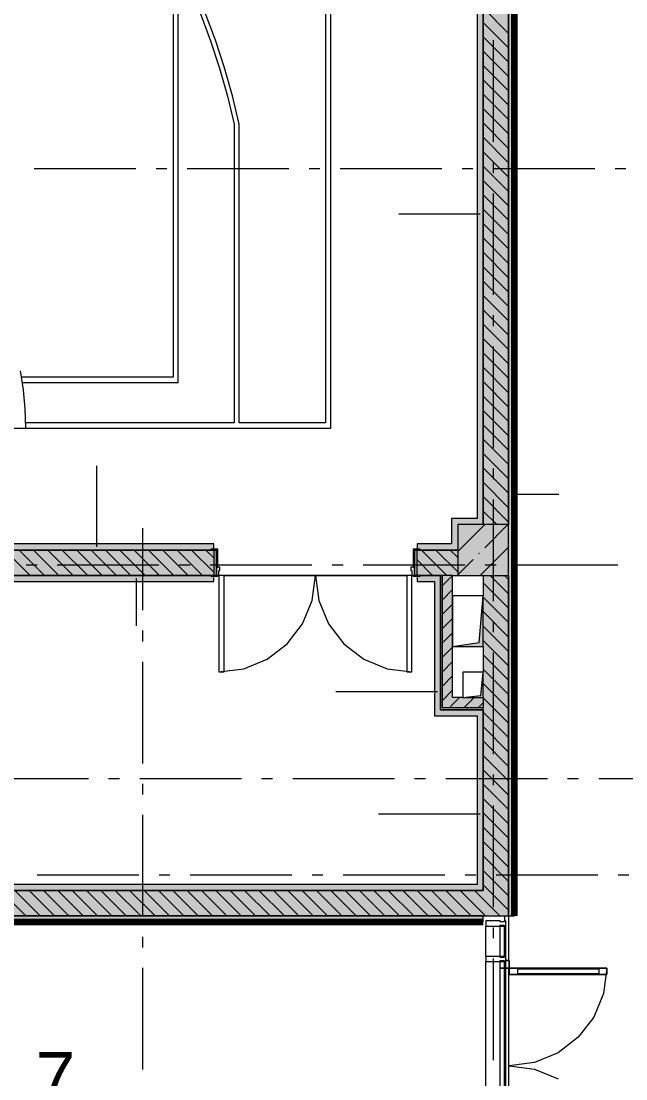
# Model space of a CAD drawing. Header units: millimetres. Extents: x -537608 to 253996, y -217170 to 186033.
# Drawn here: x -281458 to -275507, y -47004 to -36597 of the extents above; entities that cross this region are included whole.
import ezdxf

# ---------------------------------------------------------------- set-up
doc = ezdxf.new("R2010")
doc.units = ezdxf.units.MM
doc.layers.add('16) Лак 1.6м', color=160, linetype='Continuous', lineweight=90)
doc.layers.add('PDF _Геометрия', color=7, linetype='Continuous')
doc.layers.add('PDF _Текст', color=7, linetype='Continuous')
doc.layers.add('PDF _Сплошная заливка', color=7, linetype='Continuous', true_color=0xffffff)
doc.styles.add('PDF GOST-Common', font='arial.ttf')

msp = doc.modelspace()

# ---------------------------------------------------------------- hatches: boundary and pattern name
at = {"layer": 'PDF _Сплошная заливка', "transparency": 33554559}
h = msp.add_hatch(color=256, dxfattribs=at)
h.paths.add_polyline_path([(-276661.3528, -42060.6668), (-276661.764, -42050.6663), (-276911.3516, -42050.6663), (-276911.3516, -42060.6668)], flags=0)
h.paths.add_polyline_path([(-276680.4968, -41550.6664), (-276661.3528, -41550.6664), (-276661.3528, -36000.6642), (-276911.3516, -36000.6642), (-276911.3516, -41550.6664), (-276682.3914, -41550.6664)], flags=0)
h.paths.add_polyline_path([(-276911.3516, -35400.6659), (-276661.3528, -35400.6659), (-276661.3528, -30000.6644), (-276911.3516, -30000.6644), (-276911.3516, -35345.0422)], flags=0)
h.paths.add_polyline_path([(-276661.3528, -29400.664), (-276661.3528, -24000.6624), (-276911.3516, -24000.6624), (-276911.3516, -29400.664), (-276670.195, -29400.664)], flags=0)
h.paths.add_polyline_path([(-276852.9743, -23400.662), (-276661.3528, -23400.662), (-276661.3528, -21410.6625), (-276911.3516, -21411.1604), (-276911.3516, -23400.662)], flags=0)
h.paths.add_polyline_path([(-276661.3528, -21350.6613), (-276661.3528, -18000.6618), (-276911.3516, -18000.6618), (-276911.3516, -21350.6613)], flags=0)
h.paths.add_polyline_path([(-276661.3528, -17400.6608), (-276661.3528, -11950.6591), (-276911.3516, -11950.6591), (-276911.3516, -17400.6608)], flags=0)
at = {"layer": 'PDF _Сплошная заливка', "true_color": 0xff7d7d, "transparency": 33554559}
for points in [[(-276661.3528, -45400.6677), (-276601.352, -45400.6677), (-276601.352, -29180.6643), (-276661.3528, -29180.6643), (-276661.3528, -45312.8143)], [(-276971.3524, -41550.6664), (-276911.3516, -41550.6664), (-276911.3516, -36000.6642), (-276971.3524, -36000.6642), (-276971.3524, -41490.6656)], [(-276971.3524, -43432.9686), (-276911.3516, -43432.9686), (-276911.3516, -43372.9679), (-277331.3522, -43372.9679), (-277331.3522, -43432.9686)], [(-276971.3524, -45150.6667), (-276971.3524, -45090.6681), (-287701.3543, -45090.6681), (-287701.3543, -45150.6667), (-277845.4411, -45150.6667)], [(-276911.3516, -45460.6684), (-276911.3516, -45400.6677), (-288411.3534, -45400.6677), (-288411.3534, -45460.6684), (-277845.4411, -45460.6684)]]:
    msp.add_hatch(color=11, dxfattribs=at).paths.add_polyline_path(points)
at = {"layer": 'PDF _Сплошная заливка', "transparency": 33554559}
h = msp.add_hatch(color=256, dxfattribs=at)
h.paths.add_polyline_path([(-277161.3528, -42050.6663), (-277161.3528, -41800.6674), (-277561.3523, -41800.6674), (-277561.3523, -42050.6663), (-277211.3508, -42050.6663)], flags=0)
h.paths.add_polyline_path([(-279561.3522, -42050.6663), (-279561.3522, -41800.6674), (-282511.3541, -41800.6674), (-282511.3541, -42050.6663), (-279591.3515, -42050.6663)], flags=0)
h.paths.add_polyline_path([(-283131.3533, -42050.6663), (-283011.354, -42050.6663), (-283011.354, -41800.6674), (-287911.3535, -41800.6674), (-287911.3535, -42050.6663), (-286225.222, -42050.6663)], flags=0)
h.paths.add_polyline_path([(-288411.3534, -42050.6663), (-288411.3534, -41800.6674), (-288561.3541, -41800.6674), (-288561.3541, -42050.6663), (-288531.3548, -42050.6663)], flags=0)
h.paths.add_polyline_path([(-290591.3554, -42050.6663), (-290561.354, -42050.6663), (-290561.354, -41800.6674), (-290911.3555, -41800.6674), (-290911.3555, -42050.6663), (-290834.1032, -42050.6663)], flags=0)
at = {"layer": 'PDF _Сплошная заливка', "true_color": 0xff7d7d, "transparency": 33554559}
h = msp.add_hatch(color=11, dxfattribs=at)
h.paths.add_polyline_path([(-277161.3528, -41800.6674), (-277161.3528, -41740.6667), (-277561.3523, -41740.6667), (-277561.3523, -41792.6671), (-277531.3509, -41795.3733), (-277531.3509, -41800.6674)], flags=0)
h.paths.add_polyline_path([(-279591.3515, -41800.6674), (-279591.3515, -41792.6671), (-279561.3522, -41792.6671), (-279561.3522, -41740.6667), (-282511.3541, -41740.6667), (-282511.3541, -41800.6674), (-281197.3543, -41800.6674)], flags=0)
h = msp.add_hatch(color=11, dxfattribs=at)
h.paths.add_polyline_path([(-277331.3522, -42110.667), (-277331.3522, -42050.6663), (-277531.3509, -42050.6663), (-277531.3509, -42058.6667), (-277561.3523, -42058.6667), (-277561.3523, -42110.667), (-277391.3529, -42110.667)], flags=0)
h.paths.add_polyline_path([(-279591.3515, -42110.667), (-279561.3522, -42110.667), (-279561.3522, -42058.6667), (-279591.3515, -42058.6667), (-279591.3515, -42050.6663), (-282581.3531, -42050.6663), (-282581.3531, -42110.667), (-281197.3543, -42110.667)], flags=0)
at = {"layer": 'PDF _Сплошная заливка', "transparency": 33554559}
for points in [[(-277331.3522, -43372.9679), (-277311.3512, -43372.9679), (-277311.3512, -42050.6663), (-277331.3522, -42050.6663), (-277331.3522, -42464.8797)], [(-277311.3512, -43352.9669), (-277211.3508, -43352.9669), (-277211.3508, -42050.6663), (-277311.3512, -42050.6663), (-277311.3512, -42750.6672)], [(-277111.3525, -43352.9669), (-276911.3516, -43352.9669), (-276911.3516, -43252.9665), (-277211.3508, -43252.9665), (-277211.3508, -43352.9669)], [(-276911.3516, -43372.9679), (-276911.3516, -43352.9669), (-277311.3512, -43352.9669), (-277311.3512, -43372.9679), (-277211.3508, -43372.9679)], [(-276911.3516, -45400.6677), (-276911.3516, -45150.6667), (-288161.3545, -45150.6667), (-288161.3545, -45400.6677), (-277845.4411, -45400.6677)]]:
    msp.add_hatch(color=256, dxfattribs=at).paths.add_polyline_path(points)

# ---------------------------------------------------------------- linework, layer by layer
at = {"layer": '16) Лак 1.6м'}
for p, q in [((-276601.352, -45400.6677), (-276601.352, -29180.6643)), ((-288411.3534, -45460.6684), (-276911.3516, -45460.6684))]:
    msp.add_line(p, q, dxfattribs=at)
at = {"layer": 'PDF _Геометрия', "color": 9, "lineweight": 9, "true_color": 0xc0c0c0}
for p, q in [((-278461.3023, -26625.1785), (-278461.3023, -40550.182)), ((-278411.3021, -40600.1822), (-278411.3021, -26625.1785)), ((-279961.3023, -35945.0749), (-279961.3023, -40100.9293)), ((-279911.3021, -40150.9295), (-279911.3021, -36042.8212)), ((-279694.5125, -36523.972), (-279593.991, -36789.976)), ((-279544.7228, -36782.6925), (-279645.7222, -36514.301)), ((-279593.991, -36789.976), (-279504.8436, -37060.0017)), ((-279455.218, -37055.1317), (-279544.7228, -36782.6925)), ((-279504.8436, -37060.0017), (-279427.2339, -37333.569)), ((-279377.3629, -37331.1276), (-279455.218, -37055.1317)), ((-279427.2339, -37333.569), (-279361.3018, -37610.1806)), ((-279311.3016, -37610.1806), (-279377.3629, -37331.1276)), ((-279361.3018, -37610.1806), (-279361.3018, -40550.182)), ((-279311.3016, -40550.182), (-279311.3016, -37610.1806)), ((-281434.9587, -40224.1816), (-281464.4412, -40038.0372)), ((-279961.3023, -40100.9293), (-281454.4795, -40100.9293)), ((-281446.5588, -40150.9295), (-279911.3021, -40150.9295)), ((-281417.2226, -40411.8094), (-281434.9587, -40224.1816)), ((-281411.302, -40600.1822), (-281417.2226, -40411.8094)), ((-279361.3018, -40550.182), (-281412.8737, -40550.182)), ((-278461.3023, -40550.182), (-279311.3016, -40550.182)), ((-290411.3038, -40600.1822), (-281411.302, -40600.1822)), ((-281411.302, -40600.1822), (-278411.3021, -40600.1822)), ((-279461.3518, -42050.6663), (-277661.3527, -42050.6663)), ((-277661.3527, -42050.6663), (-279461.3518, -42050.6663)), ((-276696.3512, -45450.6679), (-276696.3512, -45400.6677)), ((-276661.3528, -45400.6677), (-276661.3528, -45840.8457)), ((-276661.3528, -45915.8461), (-276661.3528, -47835.8465))]:
    msp.add_line(p, q, dxfattribs=at)
at = {"layer": 'PDF _Геометрия', "lineweight": 9}
for p, q in [((-276911.3516, -36000.6642), (-276911.3516, -41550.6664)), ((-276911.3516, -41550.6664), (-276911.3516, -36000.6642)), ((-276661.3528, -41550.6664), (-276661.3528, -36000.6642)), ((-276661.3528, -36000.6642), (-276661.3528, -41550.6664)), ((-276971.3524, -36060.6648), (-276971.3524, -41490.6656)), ((-276661.3528, -36717.1631), (-276911.3516, -36467.1621)), ((-276661.3528, -36858.5842), (-276911.3516, -36608.5832)), ((-276661.3528, -37000.0053), (-276911.3516, -36750.0043)), ((-276661.3528, -37141.4264), (-276911.3516, -36891.4254)), ((-276661.3528, -37282.8475), (-276911.3516, -37032.8465)), ((-276661.3528, -37424.2687), (-276911.3516, -37174.2698)), ((-276661.3528, -37565.6898), (-276911.3516, -37315.6909)), ((-276661.3528, -37707.1109), (-276911.3516, -37457.112)), ((-276661.3528, -37848.5342), (-276911.3516, -37598.5331)), ((-276661.3528, -37989.9553), (-276911.3516, -37739.9543)), ((-276661.3528, -38131.3764), (-276911.3516, -37881.3754)), ((-276661.3528, -38272.7975), (-276911.3516, -38022.7965)), ((-276661.3528, -38414.2186), (-276911.3516, -38164.2176)), ((-276661.3528, -38555.6398), (-276911.3516, -38305.6409)), ((-276941.3509, -38495.0212), (-277741.3522, -38495.0212)), ((-276661.3528, -38697.0609), (-276911.3516, -38447.062)), ((-276661.3528, -38838.482), (-276911.3516, -38588.4831)), ((-276661.3528, -38979.9053), (-276911.3516, -38729.9042)), ((-276661.3528, -39121.3264), (-276911.3516, -38871.3253)), ((-276661.3528, -39262.7475), (-276911.3516, -39012.7464)), ((-276661.3528, -39404.1687), (-276911.3516, -39154.1676)), ((-276661.3528, -39545.5898), (-276911.3516, -39295.5908)), ((-276661.3528, -39687.0109), (-276911.3516, -39437.0119)), ((-276661.3528, -39828.432), (-276911.3516, -39578.4331)), ((-276661.3528, -39969.8531), (-276911.3516, -39719.8542)), ((-276661.3528, -40111.2764), (-276911.3516, -39861.2753)), ((-276661.3528, -40252.6975), (-276911.3516, -40002.6964)), ((-276661.3528, -40394.1186), (-276911.3516, -40144.1175)), ((-276661.3528, -40535.5397), (-276911.3516, -40285.5386)), ((-276661.3528, -40676.9609), (-276911.3516, -40426.9619)), ((-276661.3528, -40818.382), (-276911.3516, -40568.383)), ((-276661.3528, -40959.8031), (-276911.3516, -40709.8041)), ((-276661.3528, -41101.2242), (-276911.3516, -40851.2253)), ((-280714.4574, -41770.666), (-280714.4574, -40970.6669)), ((-276661.3528, -41242.6475), (-276911.3516, -40992.6464)), ((-276661.3528, -41384.0686), (-276911.3516, -41134.0675)), ((-276661.3528, -41525.4897), (-276911.3516, -41275.4886)), ((-276631.3513, -41252.2755), (-276165.2022, -41252.2755)), ((-276777.5951, -41550.6664), (-276911.3516, -41416.9097)), ((-277161.3528, -41490.6656), (-277221.3513, -41490.6656)), ((-277221.3513, -41490.6656), (-277221.3513, -41740.6667)), ((-276971.3524, -41490.6656), (-277161.3528, -41490.6656)), ((-277161.3528, -41816.61), (-276895.4091, -41550.6664)), ((-276661.3528, -41550.6664), (-277161.3528, -41550.6664)), ((-277161.3528, -41550.6664), (-277161.3528, -42050.6663)), ((-277124.0076, -41551.168), (-277123.5081, -41550.6664)), ((-276895.9106, -41779.267), (-276667.31, -41550.6664)), ((-276661.3528, -42050.6663), (-276661.3528, -41550.6664)), ((-279591.3515, -41800.6674), (-282511.3541, -41800.6674)), ((-282511.3541, -41800.6674), (-279591.3515, -41800.6674)), ((-279561.3522, -41740.6667), (-282451.3534, -41740.6667)), ((-281368.7661, -42050.6663), (-281618.765, -41800.6674)), ((-281227.345, -42050.6663), (-281477.3439, -41800.6674)), ((-281085.9239, -42050.6663), (-281335.9228, -41800.6674)), ((-280944.5006, -42050.6663), (-281194.5016, -41800.6674)), ((-280803.0795, -42050.6663), (-281053.0805, -41800.6674)), ((-280661.6583, -42050.6663), (-280911.6594, -41800.6674)), ((-280520.2372, -42050.6663), (-280770.2383, -41800.6674)), ((-280378.8161, -42050.6663), (-280628.8172, -41800.6674)), ((-280237.395, -42050.6663), (-280487.3939, -41800.6674)), ((-280095.9738, -42050.6663), (-280345.9728, -41800.6674)), ((-279954.5527, -42050.6663), (-280204.5517, -41800.6674)), ((-279813.1295, -42050.6663), (-280063.1306, -41800.6674)), ((-279671.7083, -42050.6663), (-279921.7095, -41800.6674)), ((-279561.3522, -42019.6013), (-279780.2883, -41800.6674)), ((-279561.3522, -41878.1802), (-279638.8672, -41800.6674)), ((-279521.3525, -41792.6671), (-279591.3515, -41792.6671)), ((-279591.3515, -41792.6671), (-279591.3515, -41800.6674)), ((-279591.3515, -41800.6674), (-279521.3525, -41800.6674)), ((-279561.3522, -41792.6671), (-279561.3522, -41740.6667)), ((-279536.3521, -41800.6674), (-279561.3522, -41800.6674)), ((-279561.3522, -41800.6674), (-279561.3522, -42050.6663)), ((-279536.3521, -42050.6663), (-279536.3521, -41800.6674)), ((-279521.3525, -41800.6674), (-279536.3521, -41800.6674)), ((-279536.3521, -41800.6674), (-279536.3521, -41970.6668)), ((-279521.3525, -41800.6674), (-279521.3525, -41792.6671)), ((-279521.3525, -41970.6668), (-279521.3525, -41800.6674)), ((-277601.352, -41792.6671), (-277601.352, -41800.6674)), ((-277531.3509, -41792.6671), (-277601.352, -41792.6671)), ((-277601.352, -41800.6674), (-277601.352, -41970.6668)), ((-277586.3524, -41800.6674), (-277601.352, -41800.6674)), ((-277601.352, -41800.6674), (-277531.3509, -41800.6674)), ((-277586.3524, -41800.6674), (-277586.3524, -42050.6663)), ((-277561.3523, -41800.6674), (-277586.3524, -41800.6674)), ((-277586.3524, -41970.6668), (-277586.3524, -41800.6674)), ((-277221.3513, -41740.6667), (-277561.3523, -41740.6667)), ((-277561.3523, -41740.6667), (-277561.3523, -41792.6671)), ((-277561.3523, -42050.6663), (-277561.3523, -41800.6674)), ((-277531.3509, -41800.6674), (-277531.3509, -41792.6671)), ((-277161.3528, -41800.6674), (-277531.3509, -41800.6674)), ((-277531.3509, -41800.6674), (-277161.3528, -41800.6674)), ((-277267.5451, -42050.6663), (-277517.5461, -41800.6674)), ((-277161.3528, -42015.4397), (-277376.125, -41800.6674)), ((-277161.3528, -41874.0186), (-277234.7017, -41800.6674)), ((-276952.9338, -41836.2902), (-276948.193, -41831.5494)), ((-276939.213, -42050.6663), (-276661.3528, -41772.806)), ((-277408.9662, -42050.6663), (-277561.3523, -41898.2824)), ((-277161.3528, -42044.7091), (-277009.9591, -41893.3155)), ((-279501.3515, -41970.6668), (-279536.3521, -41970.6668)), ((-279536.3521, -41970.6668), (-279536.3521, -42050.6663)), ((-279536.3521, -41970.6668), (-279521.3525, -41970.6668)), ((-279511.352, -42050.6663), (-279511.352, -42000.6661)), ((-279511.352, -42000.6661), (-279501.3515, -42000.6661)), ((-279501.3515, -42000.6661), (-279501.3515, -41970.6668)), ((-277586.3524, -41970.6668), (-277621.3529, -41970.6668)), ((-277621.3529, -41970.6668), (-277621.3529, -42000.6661)), ((-277621.3529, -42000.6661), (-277611.3525, -42000.6661)), ((-277611.3525, -42000.6661), (-277611.3525, -42050.6663)), ((-277601.352, -41970.6668), (-277586.3524, -41970.6668)), ((-277586.3524, -42050.6663), (-277586.3524, -41970.6668)), ((-277550.3873, -42050.6663), (-277561.3523, -42039.7035)), ((-276667.8116, -42007.3639), (-276661.3528, -42000.9051)), ((-282581.3531, -42110.667), (-279561.3522, -42110.667)), ((-282511.3541, -42050.6663), (-279591.3515, -42050.6663)), ((-279591.3515, -42050.6663), (-282511.3541, -42050.6663)), ((-280327.1301, -42080.6656), (-280327.1301, -42546.8168)), ((-279521.3525, -42050.6663), (-279591.3515, -42050.6663)), ((-279591.3515, -42050.6663), (-279591.3515, -42058.6667)), ((-279591.3515, -42058.6667), (-279521.3525, -42058.6667)), ((-279561.3522, -42050.6663), (-279536.3521, -42050.6663)), ((-279561.3522, -42110.667), (-279561.3522, -42058.6667)), ((-279536.3521, -42050.6663), (-279511.352, -42050.6663)), ((-279521.3525, -42058.6667), (-279521.3525, -42050.6663)), ((-279461.3518, -42050.6663), (-279511.352, -42050.6663)), ((-279511.352, -42050.6663), (-279511.352, -43000.6661)), ((-279461.3518, -43000.6661), (-279461.3518, -42050.6663)), ((-278593.7219, -42296.5445), (-278561.3523, -42050.6663)), ((-278561.3523, -42050.6663), (-278528.9826, -42296.5445)), ((-277611.3525, -42050.6663), (-277661.3527, -42050.6663)), ((-277661.3527, -42050.6663), (-277661.3527, -43000.6661)), ((-277611.3525, -43000.6661), (-277611.3525, -42050.6663)), ((-277611.3525, -42050.6663), (-277586.3524, -42050.6663)), ((-277601.352, -42050.6663), (-277601.352, -42058.6667)), ((-277531.3509, -42050.6663), (-277601.352, -42050.6663)), ((-277601.352, -42058.6667), (-277531.3509, -42058.6667)), ((-277586.3524, -42050.6663), (-277561.3523, -42050.6663)), ((-277561.3523, -42058.6667), (-277561.3523, -42110.667)), ((-277561.3523, -42110.667), (-277391.3529, -42110.667)), ((-277531.3509, -42050.6663), (-277331.3522, -42050.6663)), ((-277331.3522, -42050.6663), (-277531.3509, -42050.6663)), ((-277531.3509, -42058.6667), (-277531.3509, -42050.6663)), ((-277391.3529, -42110.667), (-277391.3529, -43432.9686)), ((-277331.3522, -42050.6663), (-277331.3522, -42110.667)), ((-277331.3522, -42110.667), (-277331.3522, -42050.6663)), ((-277311.3512, -42050.6663), (-277331.3522, -42050.6663)), ((-277331.3522, -42110.667), (-277331.3522, -43372.9679)), ((-277331.3522, -43372.9679), (-277331.3522, -42110.667)), ((-277311.3512, -42149.2415), (-277212.7782, -42050.6663)), ((-277311.3512, -43352.9669), (-277311.3512, -42050.6663)), ((-277211.3508, -42050.6663), (-277311.3512, -42050.6663)), ((-277211.3508, -43252.9665), (-277211.3508, -42050.6663)), ((-277211.3508, -42050.6663), (-277161.3528, -42050.6663)), ((-277161.3528, -42050.6663), (-276661.3528, -42050.6663)), ((-276911.3516, -42050.6663), (-276911.3516, -42060.6668)), ((-276911.3516, -42060.6668), (-276911.3516, -42250.6672)), ((-276661.3528, -42374.0186), (-276911.3516, -42124.0175)), ((-276833.2812, -42060.6668), (-276843.2817, -42050.6663)), ((-276661.3528, -42232.5953), (-276833.2812, -42060.6668)), ((-276691.8601, -42060.6668), (-276701.8606, -42050.6663)), ((-276661.3528, -42091.1742), (-276691.8601, -42060.6668)), ((-276661.3528, -42060.6668), (-276661.3528, -42050.6663)), ((-276661.3528, -42050.6663), (-276661.3528, -42060.6668)), ((-276661.3528, -45400.6677), (-276661.3528, -42060.6668)), ((-276661.3528, -42060.6668), (-276661.3528, -45400.6677)), ((-277311.3512, -42290.6626), (-277211.3508, -42190.6622)), ((-278688.6284, -42525.6662), (-278593.7219, -42296.5445)), ((-278528.9826, -42296.5445), (-278434.0761, -42525.6662)), ((-277311.3512, -42432.0838), (-277211.3508, -42332.0833)), ((-276661.3528, -42515.4397), (-276911.3516, -42265.4386)), ((-276661.3528, -42656.8608), (-276911.3516, -42406.8598)), ((-278839.6001, -42722.4183), (-278688.6284, -42525.6662)), ((-278434.0761, -42525.6662), (-278283.1044, -42722.4183)), ((-277311.3512, -42573.5049), (-277211.3508, -42473.5044)), ((-276661.3528, -42798.2819), (-276911.3516, -42548.2809)), ((-277311.3512, -42714.926), (-277211.3508, -42614.9255)), ((-279036.3521, -42873.3921), (-278839.6001, -42722.4183)), ((-278283.1044, -42722.4183), (-278086.3524, -42873.3921)), ((-277311.3512, -42856.3471), (-277211.3508, -42756.3488)), ((-276661.3528, -42939.703), (-276911.3516, -42689.7041)), ((-276911.3516, -42750.6672), (-276911.3516, -43002.9676)), ((-279265.4738, -42968.2964), (-279036.3521, -42873.3921)), ((-278086.3524, -42873.3921), (-277857.2306, -42968.2964)), ((-276661.3528, -43081.1241), (-276911.3516, -42831.1253)), ((-279511.352, -43000.6661), (-279265.4738, -42968.2964)), ((-277857.2306, -42968.2964), (-277611.3525, -43000.6661)), ((-277311.3512, -42997.7704), (-277211.3508, -42897.7699)), ((-276661.3528, -43222.5452), (-276911.3516, -42972.5464)), ((-279511.352, -43000.6661), (-279461.3518, -43000.6661)), ((-277661.3527, -43000.6661), (-277611.3525, -43000.6661)), ((-277311.3512, -43139.1915), (-277211.3508, -43039.191)), ((-277311.3512, -43280.6126), (-277211.3508, -43180.6122)), ((-276661.3528, -43363.9664), (-276911.3516, -43113.9675)), ((-277361.3514, -43194.9035), (-278361.3514, -43194.9035)), ((-277211.3508, -43322.0333), (-277142.2862, -43252.9665)), ((-277111.3525, -43252.9665), (-277211.3508, -43252.9665)), ((-277100.8655, -43352.9669), (-277000.8651, -43252.9665)), ((-276911.3516, -43252.9665), (-276911.3516, -43352.9669)), ((-276661.3528, -43505.3896), (-276911.3516, -43255.3886)), ((-276911.3516, -43372.9679), (-277331.3522, -43372.9679)), ((-277331.3522, -43372.9679), (-277311.3512, -43372.9679)), ((-277211.3508, -43352.9669), (-277311.3512, -43352.9669)), ((-277311.3512, -43372.9679), (-277211.3508, -43372.9679)), ((-277242.2866, -43352.9669), (-277211.3508, -43322.0333)), ((-276911.3516, -43352.9669), (-277211.3508, -43352.9669)), ((-277211.3508, -43372.9679), (-276911.3516, -43372.9679)), ((-276959.4422, -43352.9669), (-276911.3516, -43304.8764)), ((-276911.3516, -43372.9679), (-276911.3516, -43352.9669)), ((-276911.3516, -43372.9679), (-276911.3516, -45150.6667)), ((-276911.3516, -43432.9686), (-276911.3516, -43372.9679)), ((-276661.3528, -43646.8107), (-276911.3516, -43396.8097)), ((-277391.3529, -43432.9686), (-277331.3522, -43432.9686)), ((-277331.3522, -43432.9686), (-276971.3524, -43432.9686)), ((-276971.3524, -43432.9686), (-276971.3524, -45090.6681)), ((-276911.3516, -45150.6667), (-276911.3516, -43432.9686)), ((-276661.3528, -43788.2319), (-276911.3516, -43538.2308)), ((-276661.3528, -43929.653), (-276911.3516, -43679.652)), ((-276661.3528, -44071.0741), (-276911.3516, -43821.0752)), ((-276661.3528, -44212.4952), (-276911.3516, -43962.4963)), ((-276661.3528, -44353.9163), (-276911.3516, -44103.9175)), ((-276661.3528, -44495.3375), (-276911.3516, -44245.3386)), ((-276941.3509, -44400.7195), (-277941.3531, -44400.7195)), ((-276661.3528, -44636.7607), (-276911.3516, -44386.7597)), ((-276661.3528, -44778.1819), (-276911.3516, -44528.1808)), ((-276661.3528, -44919.603), (-276911.3516, -44669.6019)), ((-276661.3528, -45061.0241), (-276911.3516, -44811.023)), ((-276661.3528, -45202.4452), (-276911.3516, -44952.4463)), ((-276971.3524, -45150.6667), (-287701.3543, -45150.6667)), ((-287701.3543, -45150.6667), (-276971.3524, -45150.6667)), ((-276971.3524, -45090.6681), (-287641.3536, -45090.6681)), ((-281412.878, -45400.6677), (-281662.879, -45150.6667)), ((-281271.4569, -45400.6677), (-281521.4579, -45150.6667)), ((-281130.0358, -45400.6677), (-281380.0346, -45150.6667)), ((-280988.6146, -45400.6677), (-281238.6135, -45150.6667)), ((-280847.1935, -45400.6677), (-281097.1924, -45150.6667)), ((-280705.7724, -45400.6677), (-280955.7713, -45150.6667)), ((-280564.3491, -45400.6677), (-280814.3502, -45150.6667)), ((-280422.928, -45400.6677), (-280672.929, -45150.6667)), ((-280281.5069, -45400.6677), (-280531.5079, -45150.6667)), ((-280140.0858, -45400.6677), (-280390.0868, -45150.6667)), ((-279998.6646, -45400.6677), (-280248.6635, -45150.6667)), ((-279857.2435, -45400.6677), (-280107.2424, -45150.6667)), ((-279715.8224, -45400.6677), (-279965.8213, -45150.6667)), ((-279574.4013, -45400.6677), (-279824.4002, -45150.6667)), ((-279432.978, -45400.6677), (-279682.9791, -45150.6667)), ((-279291.5569, -45400.6677), (-279541.558, -45150.6667)), ((-279150.1357, -45400.6677), (-279400.1369, -45150.6667)), ((-279008.7146, -45400.6677), (-279258.7157, -45150.6667)), ((-278867.2935, -45400.6677), (-279117.2925, -45150.6667)), ((-278725.8724, -45400.6677), (-278975.8714, -45150.6667)), ((-278584.4513, -45400.6677), (-278834.4502, -45150.6667)), ((-278443.0302, -45400.6677), (-278693.0291, -45150.6667)), ((-278301.6069, -45400.6677), (-278551.608, -45150.6667)), ((-278160.1858, -45400.6677), (-278410.1869, -45150.6667)), ((-278018.7647, -45400.6677), (-278268.7658, -45150.6667)), ((-277877.3435, -45400.6677), (-278127.3447, -45150.6667)), ((-277735.9224, -45400.6677), (-277985.9214, -45150.6667)), ((-277594.5013, -45400.6677), (-277844.5003, -45150.6667)), ((-277453.0802, -45400.6677), (-277703.0792, -45150.6667)), ((-277311.6591, -45400.6677), (-277561.658, -45150.6667)), ((-277170.2358, -45400.6677), (-277420.2369, -45150.6667)), ((-277028.8147, -45400.6677), (-277278.8158, -45150.6667)), ((-276911.3516, -45376.7096), (-277137.3947, -45150.6667)), ((-276911.3516, -45235.2885), (-276995.9735, -45150.6667)), ((-276911.3516, -45150.6667), (-276971.3524, -45150.6667)), ((-276971.3524, -45150.6667), (-276911.3516, -45150.6667)), ((-276661.3528, -45343.8664), (-276911.3516, -45093.8674)), ((-276745.9725, -45400.6677), (-276911.3516, -45235.2885)), ((-276911.3516, -45400.6677), (-288161.3545, -45400.6677)), ((-288161.3545, -45400.6677), (-276911.3516, -45400.6677)), ((-276887.3936, -45400.6677), (-276911.3516, -45376.7096)), ((-276911.3516, -45460.6684), (-276911.3516, -45400.6677)), ((-276911.3516, -45400.6677), (-276661.3528, -45400.6677)), ((-276743.3523, -45450.6679), (-276883.3525, -45450.6679)), ((-276883.3525, -45450.6679), (-276883.3525, -45500.6682)), ((-276743.3523, -45460.6684), (-276743.3523, -45450.6679)), ((-276703.3526, -45460.6684), (-276743.3523, -45460.6684)), ((-276686.3507, -45450.6679), (-276703.3526, -45450.6679)), ((-276703.3526, -45450.6679), (-276703.3526, -45460.6684)), ((-276686.3507, -45500.6682), (-276686.3507, -45450.6679)), ((-276661.3528, -45400.6677), (-276601.352, -45400.6677)), ((-276883.3525, -45800.846), (-276883.3525, -45500.6682)), ((-276883.3525, -45500.6682), (-276743.3523, -45500.6682)), ((-276743.3523, -45490.6677), (-276703.3526, -45490.6677)), ((-276743.3523, -45500.6682), (-276743.3523, -45490.6677)), ((-276743.3523, -45500.6682), (-276703.3526, -45500.6682)), ((-276743.3523, -45800.846), (-276743.3523, -45500.6682)), ((-276703.3526, -45490.6677), (-276703.3526, -45500.6682)), ((-276703.3526, -45500.6682), (-276703.3526, -45800.846)), ((-276703.3526, -45500.6682), (-276686.3507, -45500.6682)), ((-276686.3507, -45800.846), (-276686.3507, -45500.6682)), ((-276743.3523, -45800.846), (-276883.3525, -45800.846)), ((-276883.3525, -45800.846), (-276883.3525, -45850.8462)), ((-276883.3525, -47900.8463), (-276883.3525, -45850.8462)), ((-276883.3525, -45850.8462), (-276743.3523, -45850.8462)), ((-276743.3523, -45810.8465), (-276743.3523, -45800.846)), ((-276703.3526, -45800.846), (-276743.3523, -45800.846)), ((-276703.3526, -45810.8465), (-276743.3523, -45810.8465)), ((-276743.3523, -45840.8457), (-276703.3526, -45840.8457)), ((-276743.3523, -45850.8462), (-276743.3523, -45840.8457)), ((-276743.3523, -45850.8462), (-276703.3526, -45850.8462)), ((-276743.3523, -47900.8463), (-276743.3523, -45850.8462)), ((-276686.3507, -45800.846), (-276703.3526, -45800.846)), ((-276703.3526, -45800.846), (-276703.3526, -45810.8465)), ((-276703.3526, -45840.8457), (-276703.3526, -45850.8462)), ((-276703.3526, -45850.8462), (-276703.3526, -47900.8463)), ((-276703.3526, -45850.8462), (-276686.3507, -45850.8462)), ((-276686.3507, -45850.8462), (-276686.3507, -45800.846)), ((-276653.3524, -45840.8457), (-276686.3507, -45840.8457)), ((-276686.3507, -45840.8457), (-276653.3524, -45840.8457)), ((-276686.3507, -47900.8463), (-276686.3507, -45850.8462)), ((-276653.3524, -45915.8461), (-276653.3524, -45840.8457)), ((-276653.3524, -45840.8457), (-276653.3524, -45915.8461)), ((-276703.3526, -45915.8461), (-276743.3523, -45915.8461)), ((-276743.3523, -45915.8461), (-276703.3526, -45915.8461)), ((-276653.3524, -45915.8461), (-276686.3507, -45915.8461)), ((-276686.3507, -45915.8461), (-276653.3524, -45915.8461)), ((-276653.3524, -45975.8467), (-276653.3524, -45915.8461)), ((-276653.3524, -45915.8461), (-275693.3521, -45915.8461)), ((-275693.3521, -45915.8461), (-276653.3524, -45915.8461)), ((-276653.3524, -45915.8461), (-276653.3524, -45975.8467)), ((-276653.3524, -45915.8461), (-275693.3521, -45915.8461)), ((-275693.3521, -45975.8467), (-276653.3524, -45975.8467)), ((-276653.3524, -45975.8467), (-275693.3521, -45975.8467)), ((-276573.3507, -45915.8461), (-276573.3507, -45975.8467)), ((-275773.3516, -45925.8465), (-276573.3507, -45925.8465)), ((-275773.3516, -45969.8465), (-276573.3507, -45969.8465)), ((-275773.3516, -45915.8461), (-275773.3516, -45975.8467)), ((-275693.3521, -45915.8461), (-275726.062, -46164.3121)), ((-275693.3521, -45915.8461), (-275693.3521, -45975.8467)), ((-275693.3521, -45975.8467), (-275693.3521, -45915.8461)), ((-275726.062, -46164.3121), (-275821.9675, -46395.8451)), ((-275821.9675, -46395.8451), (-275974.528, -46594.6683)), ((-275974.528, -46594.6683), (-276173.3511, -46747.2309)), ((-276173.3511, -46747.2309), (-276404.8863, -46843.1343)), ((-276404.8863, -46843.1343), (-276653.3524, -46875.8462)), ((-276653.3524, -46875.8462), (-276404.8863, -46908.5582)), ((-276404.8863, -46908.5582), (-276173.3511, -47004.4616))]:
    msp.add_line(p, q, dxfattribs=at)
at = {"layer": 'PDF _Геометрия', "color": 253, "lineweight": 9, "true_color": 0xaaaaaa}
for p, q in [((-276811.3512, -36785.2546), (-276811.3512, -37785.2567)), ((-276811.3512, -37985.2554), (-276811.3512, -38091.0882)), ((-280330.3875, -38050.6665), (-281330.3875, -38050.6665)), ((-280024.5539, -38050.6665), (-280130.3889, -38050.6665)), ((-278824.5553, -38050.6665), (-279824.5552, -38050.6665)), ((-278518.7216, -38050.6665), (-278624.5544, -38050.6665)), ((-277318.7208, -38050.6665), (-278318.7207, -38050.6665)), ((-277012.8871, -38050.6665), (-277118.72, -38050.6665)), ((-275812.8863, -38050.6665), (-276812.8863, -38050.6665)), ((-275507.0527, -38050.6665), (-275612.8876, -38050.6665)), ((-276811.3512, -38291.089), (-276811.3512, -39291.089)), ((-276811.3512, -39491.0899), (-276811.3512, -39596.9227)), ((-276811.3512, -39796.9235), (-276811.3512, -40796.9235)), ((-276811.3512, -40996.9222), (-276811.3512, -41102.7571)), ((-276811.3512, -41302.7558), (-276811.3512, -42302.7558)), ((-280261.3531, -42394.0044), (-280261.3531, -41586.5819)), ((-277161.3528, -41800.6674), (-277168.352, -41800.6674)), ((-281302.0288, -41950.6659), (-281407.8616, -41950.6659)), ((-280102.028, -41950.6659), (-281102.0279, -41950.6659)), ((-279796.1943, -41950.6659), (-279902.0271, -41950.6659)), ((-278596.1935, -41950.6659), (-279596.1935, -41950.6659)), ((-278290.3599, -41950.6659), (-278396.1948, -41950.6659)), ((-277090.3612, -41950.6659), (-278090.3612, -41950.6659)), ((-276784.5276, -41950.6659), (-276890.3604, -41950.6659)), ((-275584.5268, -41950.6659), (-276584.5268, -41950.6659)), ((-276911.3516, -42250.6672), (-277211.3508, -42250.6672)), ((-277211.3508, -42250.6672), (-277211.3508, -42750.6672)), ((-276951.3514, -42710.6674), (-276911.3516, -42250.6672)), ((-276911.3516, -42750.6672), (-276911.3516, -42250.6672)), ((-276811.3512, -42502.7567), (-276811.3512, -42608.5894)), ((-280261.3531, -42699.8381), (-280261.3531, -42594.0053)), ((-277211.3508, -42750.6672), (-276951.3514, -42710.6674)), ((-277211.3508, -42750.6672), (-276911.3516, -42750.6672)), ((-276811.3512, -42808.5903), (-276811.3512, -43808.5902)), ((-280261.3531, -43899.8389), (-280261.3531, -42899.839)), ((-276911.3516, -43002.9676), (-277111.3525, -43002.9676)), ((-277111.3525, -43002.9676), (-277111.3525, -43252.9665)), ((-276933.8522, -43230.4681), (-276911.3516, -43002.9676)), ((-276911.3516, -43252.9665), (-276911.3516, -43002.9676)), ((-277111.3525, -43252.9665), (-276933.8522, -43230.4681)), ((-277111.3525, -43252.9665), (-276911.3516, -43252.9665)), ((-276811.3512, -44008.5911), (-276811.3512, -44114.4238)), ((-280796.7476, -44050.6663), (-281796.7476, -44050.6663)), ((-280490.914, -44050.6663), (-280596.7468, -44050.6663)), ((-279290.9132, -44050.6663), (-280290.9131, -44050.6663)), ((-280261.3531, -44205.6725), (-280261.3531, -44099.8376)), ((-278985.0795, -44050.6663), (-279090.9144, -44050.6663)), ((-277785.0808, -44050.6663), (-278785.0808, -44050.6663)), ((-277479.2472, -44050.6663), (-277585.08, -44050.6663)), ((-276279.2464, -44050.6663), (-277279.2464, -44050.6663)), ((-275973.4128, -44050.6663), (-276079.2455, -44050.6663)), ((-274773.4141, -44050.6663), (-275773.4119, -44050.6663)), ((-276811.3512, -44314.4247), (-276811.3512, -45314.4247)), ((-280261.3531, -45405.6712), (-280261.3531, -44405.6712)), ((-280298.9501, -45000.6682), (-281298.9501, -45000.6682)), ((-279993.1165, -45000.6682), (-280098.9493, -45000.6682)), ((-278793.1156, -45000.6682), (-279793.1156, -45000.6682)), ((-278487.282, -45000.6682), (-278593.1148, -45000.6682)), ((-277287.2812, -45000.6682), (-278287.2812, -45000.6682)), ((-276981.4476, -45000.6682), (-277087.2825, -45000.6682)), ((-275781.4489, -45000.6682), (-276781.4488, -45000.6682)), ((-275475.6152, -45000.6682), (-275581.448, -45000.6682)), ((-276811.3512, -45514.4234), (-276811.3512, -45620.2583)), ((-280261.3531, -45711.5048), (-280261.3531, -45605.6721)), ((-276811.3512, -45820.257), (-276811.3512, -46820.257)), ((-280261.3531, -46911.5057), (-280261.3531, -45911.5057))]:
    msp.add_line(p, q, dxfattribs=at)
at = {"layer": 'PDF _Геометрия', "color": 8, "lineweight": 9, "true_color": 0x787878}
for p, q in [((-277327.5651, -42272.0438), (-277330.9194, -42277.8504)), ((-277316.1523, -42291.3085), (-277311.3512, -42291.3085)), ((-277311.3512, -42325.0453), (-277311.5127, -42324.7654)), ((-277316.1523, -42596.1087), (-277311.3512, -42596.1087)), ((-277316.1523, -43002.509), (-277311.3512, -43002.509)), ((-277064.1253, -43362.8555), (-277067.4775, -43357.0468))]:
    msp.add_line(p, q, dxfattribs=at)
at = {"layer": 'PDF _Сплошная заливка', "color": 11, "lineweight": 35, "true_color": 0xff7d7d, "transparency": 33554559}
for points in [[(-277161.3528, -41740.6667), (-277161.3528, -41490.6656), (-277221.3513, -41740.6667), (-277221.3513, -41490.6656)], [(-277161.3528, -41550.6664), (-276971.3524, -41550.6664), (-277161.3528, -41490.6656), (-276971.3524, -41490.6656)], [(-277331.3522, -43432.9686), (-277331.3522, -42110.667), (-277391.3529, -43432.9686), (-277391.3529, -42110.667)], [(-276911.3516, -45150.6667), (-276911.3516, -43432.9686), (-276971.3524, -45150.6667), (-276971.3524, -43432.9686)]]:
    msp.add_solid(points, dxfattribs=at)
at = {"layer": 'PDF _Сплошная заливка', "lineweight": 35, "transparency": 33554559}
for points in [[(-277161.3528, -42050.6663), (-276661.3528, -42050.6663), (-277161.3528, -41550.6664), (-276661.3528, -41550.6664)], [(-276661.3528, -45400.6677), (-276661.3528, -42060.6668), (-276911.3516, -45400.6677), (-276911.3516, -42060.6668)]]:
    msp.add_solid(points, dxfattribs=at)
at = {"layer": 'PDF _Сплошная заливка', "color": 7, "lineweight": 35, "true_color": 0xf4f4f4, "transparency": 33554559}
for points in [[(-279561.3522, -42050.6663), (-279536.3521, -42050.6663), (-279561.3522, -41800.6674), (-279536.3521, -41800.6674)], [(-277586.3524, -42050.6663), (-277561.3523, -42050.6663), (-277586.3524, -41800.6674), (-277561.3523, -41800.6674)]]:
    msp.add_solid(points, dxfattribs=at)
at = {"layer": 'PDF _Сплошная заливка', "color": 254, "lineweight": 35, "true_color": 0xe2e2e2, "transparency": 33554559}
for points in [[(-276911.3516, -42750.6672), (-276911.3516, -42250.6672), (-277211.3508, -42750.6672), (-276951.3514, -42710.6674)], [(-276911.3516, -43252.9665), (-276911.3516, -43002.9676), (-277111.3525, -43252.9665), (-276933.8522, -43230.4681)]]:
    msp.add_solid(points, dxfattribs=at)

# ---------------------------------------------------------------- texts
at = {"layer": 'PDF _Текст', "insert": (-283059.8257, -46993.7819), "char_height": 500, "attachment_point": 4, "style": 'PDF GOST-Common'}
msp.add_mtext('СТ-1.7', dxfattribs=at)

doc.saveas('drawing.dxf')
